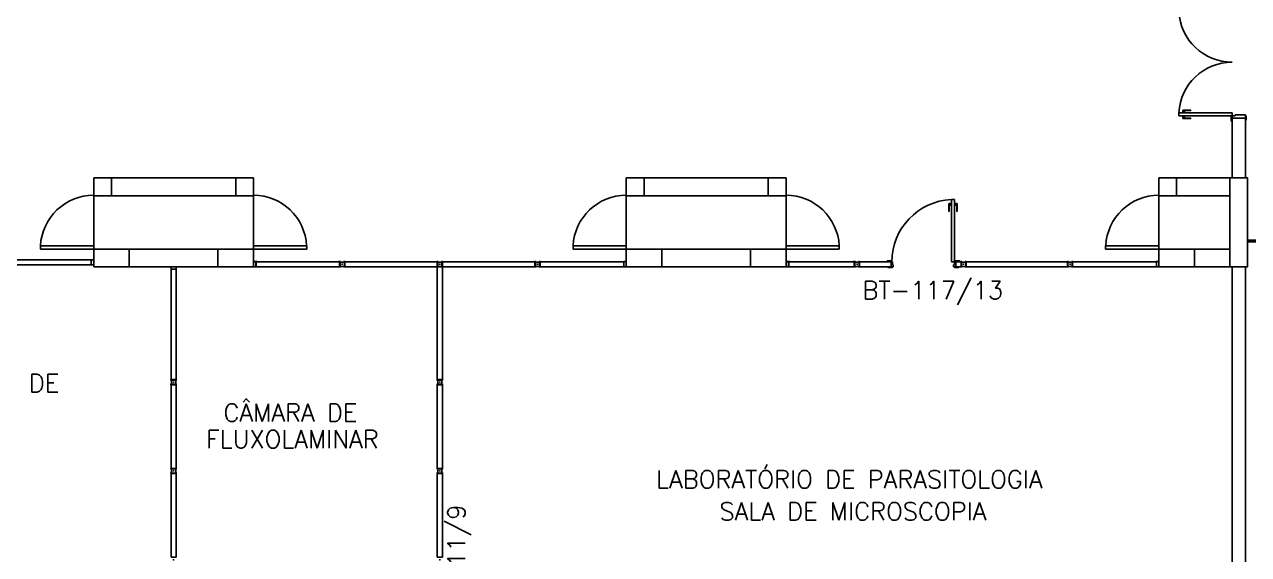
# Model space of a CAD drawing. Header units: millimetres. Extents: x 2069 to 2250, y 1124 to 1284.
# Drawn here: x 2178.63 to 2192.42, y 1195.65 to 1201.62 of the extents above; entities that cross this region are included whole.
import ezdxf

# ---------------------------------------------------------------- set-up
doc = ezdxf.new("R2010")
doc.units = ezdxf.units.MM
for name, color, linetype in [('ALV', 2, 'Continuous'), ('DIV', 2, 'Continuous'), ('DIV2', 2, 'Continuous'), ('ENDEREÇO', 2, 'Continuous'), ('JANELA', 1, 'Continuous'), ('MACANETA', 1, 'Continuous'), ('MARCO', 2, 'Continuous'), ('PILARES', 3, 'Continuous'), ('PORTA', 2, 'Continuous'), ('TEXTO', 2, 'Continuous')]:
    doc.layers.add(name, color=color, linetype=linetype)
doc.styles.add('UNB-100', font='simplex.shx', dxfattribs={"height": 0.2})

# ---------------------------------------------------------------- blocks, each defined once
blk = doc.blocks.new('DIV13')
for p, q in [((-0.029, 1.272), (-0.029, 0.028)), ((-0.029, 1.272), (0.028, 1.272)), ((-0.005, 1.3), (0.005, 1.3)), ((0, 1.305), (0, 1.295)), ((0.028, 1.272), (0.028, 0.028)), ((-0.029, 0.028), (0.028, 0.028)), ((-0.005, 0), (0.005, 0)), ((0.005, 0), (-0.005, 0)), ((0.005, 0), (-0.005, 0)), ((0, 0.005), (0, -0.005)), ((0, 0.005), (0, -0.005)), ((0, 0.005), (0, -0.005))]:
    blk.add_line(p, q)
blk = doc.blocks.new('MTT')
for p, q in [((-0.029, 0.018), (-0.029, 0.029)), ((-0.019, 0.029), (-0.029, 0.029)), ((-0.024, 0.018), (-0.029, 0.018)), ((-0.024, 0.018), (-0.024, -0.019)), ((-0.019, 0.024), (-0.019, 0.029)), ((-0.019, 0.024), (0.018, 0.024)), ((-0.005, 0), (0.005, 0)), ((0, -0.005), (0, 0.005)), ((0.018, 0.024), (0.018, 0.029)), ((0.018, 0.029), (0.029, 0.029)), ((0.024, 0.018), (0.029, 0.018)), ((0.024, 0.018), (0.024, -0.019)), ((0.029, 0.018), (0.029, 0.029)), ((-0.029, -0.019), (-0.024, -0.019)), ((-0.029, -0.019), (-0.029, -0.029)), ((-0.019, -0.029), (-0.029, -0.029)), ((0.018, -0.024), (-0.019, -0.024)), ((-0.019, -0.024), (-0.019, -0.029)), ((0.018, -0.024), (0.018, -0.029)), ((0.018, -0.029), (0.029, -0.029)), ((0.029, -0.019), (0.024, -0.019)), ((0.029, -0.019), (0.029, -0.029))]:
    blk.add_line(p, q)
blk = doc.blocks.new('DIV10')
for p, q in [((-0.0051, 0), (0.0051, 0)), ((0, -0.0051), (0, 0.0051)), ((0.0285, 0.0285), (0.9715, 0.0285)), ((0.0285, -0.0285), (0.0285, 0.0285)), ((0.9715, -0.0285), (0.9715, 0.0285)), ((0.9949, 0), (1.0051, 0)), ((1, -0.0051), (1, 0.0051)), ((0.0285, -0.0285), (0.9715, -0.0285))]:
    blk.add_line(p, q)
blk = doc.blocks.new('PL4')
for p, q in [((0, 0.4), (0.2, 0.4)), ((0, 0), (0, 0.4)), ((0.2, 0.4), (0.2, 0)), ((0.2, 0), (0, 0))]:
    blk.add_line(p, q)
blk = doc.blocks.new('PL')
for p, q in [((0.25, 0.25), (0.25, 0.45)), ((0.25, 0.45), (0.45, 0.45)), ((0.45, 0.45), (0.45, 0.25)), ((0.45, 0.25), (0.25, 0.25))]:
    blk.add_line(p, q)
blk = doc.blocks.new('IMTT')
for p, q in [((-0.005, 0), (0.005, 0)), ((0.029, 0.029), (0, 0.029)), ((0, -0.028), (0, 0.029)), ((0.029, -0.028), (0, -0.028))]:
    blk.add_line(p, q)
blk = doc.blocks.new('DIV8')
for p, q in [((0.005, 0), (-0.005, 0)), ((0, 0.005), (0, -0.005)), ((0.024, 0.019), (0.028, 0.019)), ((0.024, 0.017), (0.024, 0.019)), ((0.024, 0.017), (0.028, 0.017)), ((0.028, 0.03), (0.043, 0.03)), ((0.028, 0.03), (0.028, 0.019)), ((0.028, 0.017), (0.028, -0.016)), ((0.769, 0.028), (0.03, 0.028)), ((0.03, 0.028), (0.03, -0.028)), ((0.043, 0.028), (0.043, 0.03)), ((0.757, 0.028), (0.757, 0.03)), ((0.771, 0.03), (0.757, 0.03)), ((0.769, 0.028), (0.769, -0.028)), ((0.771, 0.03), (0.771, 0.019)), ((0.776, 0.019), (0.771, 0.019)), ((0.771, 0.017), (0.771, -0.016)), ((0.776, 0.017), (0.771, 0.017)), ((0.776, 0.017), (0.776, 0.019)), ((0.805, 0), (0.795, 0)), ((0.8, 0.005), (0.8, -0.005)), ((0.024, -0.016), (0.028, -0.016)), ((0.024, -0.019), (0.024, -0.016)), ((0.024, -0.019), (0.028, -0.019)), ((0.028, -0.019), (0.028, -0.03)), ((0.028, -0.03), (0.043, -0.03)), ((0.769, -0.028), (0.03, -0.028)), ((0.043, -0.03), (0.043, -0.028)), ((0.757, -0.03), (0.757, -0.028)), ((0.771, -0.03), (0.757, -0.03)), ((0.776, -0.016), (0.771, -0.016)), ((0.776, -0.019), (0.771, -0.019)), ((0.771, -0.019), (0.771, -0.03)), ((0.776, -0.019), (0.776, -0.016))]:
    blk.add_line(p, q)
blk = doc.blocks.new('DIV12')
for p, q in [((-0.0051, 0), (0.0051, 0)), ((0, -0.0051), (0, 0.0051)), ((0.0285, 0.0285), (1.1715, 0.0285)), ((0.0285, -0.0285), (0.0285, 0.0285)), ((1.1715, -0.0285), (1.1715, 0.0285)), ((1.1949, 0), (1.2051, 0)), ((1.2, -0.0051), (1.2, 0.0051)), ((0.0285, -0.0285), (1.1715, -0.0285))]:
    blk.add_line(p, q)
blk = doc.blocks.new('DOOR-60')
at = {"layer": 'MACANETA', "color": 1}
for p, q in [((-0.08, -0.555), (-0.08, -0.465)), ((-0.08, -0.465), (-0.075, -0.465)), ((-0.075, -0.555), (-0.075, -0.465)), ((-0.075, -0.535), (-0.053, -0.535)), ((-0.053, -0.528), (-0.05, -0.528)), ((-0.053, -0.563), (-0.053, -0.528)), ((-0.012, -0.528), (-0.015, -0.528)), ((-0.012, -0.563), (-0.012, -0.528)), ((0.01, -0.535), (-0.012, -0.535)), ((0.01, -0.555), (0.01, -0.465)), ((0.015, -0.465), (0.01, -0.465)), ((0.015, -0.555), (0.015, -0.465)), ((-0.08, -0.555), (-0.053, -0.555)), ((-0.053, -0.563), (-0.05, -0.563)), ((-0.012, -0.563), (-0.015, -0.563)), ((0.015, -0.555), (-0.012, -0.555))]:
    blk.add_line(p, q, dxfattribs=at)
at = {"layer": 'PORTA'}
for p, q in [((-0.05, -0.6), (-0.05, 0)), ((-0.015, 0), (-0.05, 0)), ((-0.015, -0.6), (-0.015, 0)), ((-0.05, -0.6), (-0.015, -0.6))]:
    blk.add_line(p, q, dxfattribs=at)
at = {"layer": 'PORTA', "color": 1}
blk.add_arc((-0.02, 0), 0.6, 180, 267.134, dxfattribs=at)
blk = doc.blocks.new('DOOR70')
at = {"layer": 'MACANETA', "color": 1}
for p, q in [((-0.015, -0.565), (-0.01, -0.565)), ((-0.015, -0.655), (-0.015, -0.565)), ((-0.015, -0.655), (0.012, -0.655)), ((-0.01, -0.655), (-0.01, -0.565)), ((-0.01, -0.635), (0.012, -0.635)), ((0.012, -0.663), (0.012, -0.628)), ((0.012, -0.628), (0.015, -0.628)), ((0.012, -0.663), (0.015, -0.663)), ((0.053, -0.628), (0.05, -0.628)), ((0.053, -0.663), (0.05, -0.663)), ((0.053, -0.663), (0.053, -0.628)), ((0.075, -0.635), (0.053, -0.635)), ((0.08, -0.655), (0.053, -0.655)), ((0.08, -0.565), (0.075, -0.565)), ((0.075, -0.655), (0.075, -0.565)), ((0.08, -0.655), (0.08, -0.565))]:
    blk.add_line(p, q, dxfattribs=at)
at = {"layer": 'PORTA'}
for p, q in [((0.015, -0.7), (0.015, 0)), ((0.015, 0), (0.05, 0)), ((0.05, -0.7), (0.05, 0)), ((0.05, -0.7), (0.015, -0.7))]:
    blk.add_line(p, q, dxfattribs=at)
at = {"layer": 'PORTA', "color": 1}
blk.add_arc((0.02, 0), 0.7, 272.4563, 0, dxfattribs=at)

msp = doc.modelspace()

# ---------------------------------------------------------------- linework, layer by layer
at = {"layer": 'ALV'}
for p, q in [((2192.38765, 1200.56539), (2192.23765, 1200.56539)), ((2192.23765, 1200.56539), (2192.23765, 1199.89039)), ((2192.38765, 1200.56539), (2192.38765, 1199.89039)), ((2181.01325, 1199.89039), (2179.61325, 1199.89039)), ((2187.01325, 1199.89039), (2185.61325, 1199.89039)), ((2191.6129, 1199.89039), (2192.2129, 1199.89039)), ((2181.01325, 1199.69039), (2179.61325, 1199.69039)), ((2187.01325, 1199.69039), (2185.61325, 1199.69039)), ((2191.4129, 1199.09039), (2191.4129, 1199.69039)), ((2191.6129, 1199.69039), (2192.2129, 1199.69039)), ((2180.81325, 1199.09039), (2179.81325, 1199.09039)), ((2186.81325, 1199.09039), (2185.81325, 1199.09039)), ((2191.8129, 1199.09039), (2192.2129, 1199.09039)), ((2180.81325, 1198.89039), (2179.81325, 1198.89039)), ((2186.81325, 1198.89039), (2185.81325, 1198.89039)), ((2191.5129, 1198.89039), (2192.2129, 1198.89039)), ((2192.23825, 1198.89039), (2192.23825, 1191.59039)), ((2192.38825, 1198.89039), (2192.38825, 1191.59039))]:
    msp.add_line(p, q, dxfattribs=at)
at = {"layer": 'DIV2'}
for p, q in [((2181.21835, 1198.91889), (2181.20815, 1198.91889)), ((2181.21835, 1198.91889), (2181.20815, 1198.91889)), ((2181.21325, 1198.91379), (2181.21325, 1198.92399)), ((2181.21325, 1198.91379), (2181.21325, 1198.92399)), ((2181.23675, 1198.93739), (2181.23675, 1198.93539)), ((2181.23675, 1198.93739), (2181.24175, 1198.93739)), ((2181.23675, 1198.93739), (2181.23675, 1198.93539)), ((2181.23675, 1198.93739), (2181.24175, 1198.93739)), ((2181.23675, 1198.93539), (2181.24175, 1198.93539)), ((2181.23675, 1198.93539), (2181.24175, 1198.93539)), ((2181.23675, 1198.90239), (2181.23675, 1198.90039)), ((2181.23675, 1198.90239), (2181.24175, 1198.90239)), ((2181.23675, 1198.90239), (2181.23675, 1198.90039)), ((2181.23675, 1198.90239), (2181.24175, 1198.90239)), ((2181.23675, 1198.90039), (2181.24175, 1198.90039)), ((2181.23675, 1198.90039), (2181.24175, 1198.90039)), ((2181.24175, 1198.93739), (2181.24175, 1198.94939)), ((2181.24175, 1198.94939), (2181.25613, 1198.94939)), ((2181.24175, 1198.93739), (2181.24175, 1198.94939)), ((2181.24175, 1198.94939), (2181.25613, 1198.94939)), ((2181.24175, 1198.90239), (2181.24175, 1198.93539)), ((2181.24175, 1198.90239), (2181.24175, 1198.93539)), ((2181.24175, 1198.88839), (2181.24175, 1198.90039)), ((2181.24175, 1198.88839), (2181.24175, 1198.90039)), ((2181.24175, 1198.88839), (2181.25613, 1198.88839)), ((2181.24175, 1198.88839), (2181.25613, 1198.88839)), ((2182.18275, 1198.94739), (2181.24375, 1198.94739)), ((2182.18275, 1198.94739), (2181.24375, 1198.94739)), ((2181.24375, 1198.89039), (2181.24375, 1198.94739)), ((2181.24375, 1198.89039), (2181.24375, 1198.94739)), ((2182.18275, 1198.89039), (2181.24375, 1198.89039)), ((2182.18275, 1198.89039), (2181.24375, 1198.89039)), ((2181.25613, 1198.94939), (2181.25613, 1198.94739)), ((2181.25613, 1198.94939), (2181.25613, 1198.94739)), ((2181.25613, 1198.89039), (2181.25613, 1198.88839)), ((2181.25613, 1198.89039), (2181.25613, 1198.88839)), ((2182.18475, 1198.94939), (2182.17037, 1198.94939)), ((2182.17037, 1198.94939), (2182.17037, 1198.94739)), ((2182.18475, 1198.94939), (2182.17037, 1198.94939)), ((2182.17037, 1198.94939), (2182.17037, 1198.94739)), ((2182.17037, 1198.89039), (2182.17037, 1198.88839)), ((2182.17037, 1198.89039), (2182.17037, 1198.88839)), ((2182.18475, 1198.88839), (2182.17037, 1198.88839)), ((2182.18475, 1198.88839), (2182.17037, 1198.88839)), ((2182.18275, 1198.89039), (2182.18275, 1198.94739)), ((2182.18275, 1198.89039), (2182.18275, 1198.94739)), ((2182.18475, 1198.93739), (2182.18475, 1198.94939)), ((2182.18475, 1198.93739), (2182.18475, 1198.94939)), ((2182.18975, 1198.93739), (2182.18475, 1198.93739)), ((2182.18975, 1198.93739), (2182.18475, 1198.93739)), ((2182.18475, 1198.90239), (2182.18475, 1198.93539)), ((2182.18975, 1198.93539), (2182.18475, 1198.93539)), ((2182.18475, 1198.90239), (2182.18475, 1198.93539)), ((2182.18975, 1198.93539), (2182.18475, 1198.93539)), ((2182.18975, 1198.90239), (2182.18475, 1198.90239)), ((2182.18975, 1198.90239), (2182.18475, 1198.90239)), ((2182.18475, 1198.88839), (2182.18475, 1198.90039)), ((2182.18975, 1198.90039), (2182.18475, 1198.90039)), ((2182.18475, 1198.88839), (2182.18475, 1198.90039)), ((2182.18975, 1198.90039), (2182.18475, 1198.90039)), ((2182.18975, 1198.93739), (2182.18975, 1198.93539)), ((2182.18975, 1198.93739), (2182.18975, 1198.93539)), ((2182.18975, 1198.90239), (2182.18975, 1198.90039)), ((2182.18975, 1198.90239), (2182.18975, 1198.90039)), ((2182.21835, 1198.91889), (2182.20815, 1198.91889)), ((2182.21835, 1198.91889), (2182.20815, 1198.91889)), ((2182.21835, 1198.91889), (2182.20815, 1198.91889)), ((2182.21835, 1198.91889), (2182.20815, 1198.91889)), ((2182.21325, 1198.91379), (2182.21325, 1198.92399)), ((2182.21325, 1198.91379), (2182.21325, 1198.92399)), ((2182.21325, 1198.91379), (2182.21325, 1198.92399)), ((2182.21325, 1198.91379), (2182.21325, 1198.92399)), ((2182.24175, 1198.89039), (2182.24175, 1198.94739)), ((2182.24175, 1198.89039), (2182.24175, 1198.94739)), ((2183.28475, 1198.94739), (2182.24175, 1198.94739)), ((2183.28475, 1198.94739), (2182.24175, 1198.94739)), ((2183.28475, 1198.89039), (2182.24175, 1198.89039)), ((2183.28475, 1198.89039), (2182.24175, 1198.89039)), ((2183.28475, 1198.89039), (2183.28475, 1198.94739)), ((2183.28475, 1198.89039), (2183.28475, 1198.94739)), ((2183.28475, 1197.61889), (2183.28475, 1198.89039)), ((2183.28475, 1198.89039), (2183.34175, 1198.89039)), ((2183.28475, 1198.89039), (2183.34175, 1198.89039)), ((2183.28475, 1197.61889), (2183.28475, 1198.86194)), ((2183.31835, 1198.91889), (2183.30815, 1198.91889)), ((2183.31835, 1198.91889), (2183.30815, 1198.91889)), ((2183.30815, 1198.91889), (2183.31835, 1198.91889)), ((2183.31835, 1198.91889), (2183.30815, 1198.91889)), ((2183.31835, 1198.91889), (2183.30815, 1198.91889)), ((2183.30815, 1198.91889), (2183.31835, 1198.91889)), ((2183.30815, 1198.91889), (2183.31835, 1198.91889)), ((2183.30815, 1198.91889), (2183.31835, 1198.91889)), ((2183.31325, 1198.91379), (2183.31325, 1198.92399)), ((2183.31325, 1198.91379), (2183.31325, 1198.92399)), ((2183.31325, 1198.91379), (2183.31325, 1198.92399)), ((2183.31325, 1198.91379), (2183.31325, 1198.92399)), ((2183.31325, 1198.91379), (2183.31325, 1198.92399)), ((2183.31325, 1198.91379), (2183.31325, 1198.92399)), ((2183.31325, 1198.91379), (2183.31325, 1198.92399)), ((2183.31325, 1198.91379), (2183.31325, 1198.92399)), ((2183.34175, 1198.94739), (2184.38475, 1198.94739)), ((2183.34175, 1198.94739), (2184.38475, 1198.94739)), ((2183.34175, 1198.89039), (2183.34175, 1198.94739)), ((2183.34175, 1198.89039), (2183.34175, 1198.94739)), ((2183.34175, 1197.61889), (2183.34175, 1198.89039)), ((2183.34175, 1198.89039), (2184.38475, 1198.89039)), ((2183.34175, 1198.89039), (2184.38475, 1198.89039)), ((2183.34175, 1197.61889), (2183.34175, 1198.86194)), ((2184.38475, 1198.89039), (2184.38475, 1198.94739)), ((2184.38475, 1198.89039), (2184.38475, 1198.94739)), ((2184.40815, 1198.91889), (2184.41835, 1198.91889)), ((2184.40815, 1198.91889), (2184.41835, 1198.91889)), ((2184.41325, 1198.91379), (2184.41325, 1198.92399)), ((2184.41325, 1198.91379), (2184.41325, 1198.92399)), ((2188.00815, 1198.91889), (2188.01835, 1198.91889)), ((2188.01325, 1198.91379), (2188.01325, 1198.92399)), ((2188.04175, 1198.89039), (2188.04175, 1198.94739)), ((2188.04175, 1198.94739), (2188.39575, 1198.94739)), ((2188.04175, 1198.89039), (2188.39575, 1198.89039)), ((2188.35075, 1198.94739), (2188.35075, 1198.95739)), ((2188.35075, 1198.95739), (2188.40075, 1198.95739)), ((2188.36075, 1198.88039), (2188.36075, 1198.89039)), ((2188.41075, 1198.88039), (2188.36075, 1198.88039)), ((2188.39575, 1198.94739), (2188.39575, 1198.89039)), ((2188.39575, 1198.94739), (2188.40075, 1198.94739)), ((2188.39575, 1198.89039), (2188.41075, 1198.89039)), ((2188.40075, 1198.95739), (2188.40075, 1198.94739)), ((2188.40075, 1198.94739), (2188.41075, 1198.94739)), ((2188.41075, 1198.94739), (2188.41075, 1198.91239)), ((2188.41075, 1198.91239), (2188.42075, 1198.91239)), ((2188.42075, 1198.89039), (2188.41075, 1198.89039)), ((2188.41075, 1198.89039), (2188.41075, 1198.88039)), ((2188.42075, 1198.91239), (2188.42075, 1198.89039)), ((2189.11075, 1198.91239), (2189.10075, 1198.91239)), ((2189.10075, 1198.91239), (2189.10075, 1198.89039)), ((2189.10075, 1198.89039), (2189.11075, 1198.89039)), ((2189.12075, 1198.94739), (2189.11075, 1198.94739)), ((2189.11075, 1198.94739), (2189.11075, 1198.91239)), ((2189.11075, 1198.89039), (2189.11075, 1198.88039)), ((2189.12575, 1198.89039), (2189.11075, 1198.89039)), ((2189.11075, 1198.88039), (2189.16075, 1198.88039)), ((2189.17075, 1198.95739), (2189.12075, 1198.95739)), ((2189.12075, 1198.95739), (2189.12075, 1198.94739)), ((2189.12575, 1198.94739), (2189.12075, 1198.94739)), ((2189.12575, 1198.94739), (2189.18475, 1198.94739)), ((2189.12575, 1198.94739), (2189.12575, 1198.89039)), ((2189.12575, 1198.89039), (2189.18475, 1198.89039)), ((2189.16075, 1198.88039), (2189.16075, 1198.89039)), ((2189.17075, 1198.94739), (2189.17075, 1198.95739)), ((2189.18475, 1198.89039), (2189.18475, 1198.94739)), ((2189.20815, 1198.91889), (2189.21835, 1198.91889)), ((2189.21325, 1198.91379), (2189.21325, 1198.92399)), ((2183.28475, 1197.61889), (2183.34175, 1197.61889)), ((2183.28475, 1197.61889), (2183.34175, 1197.61889)), ((2183.30815, 1197.59039), (2183.31835, 1197.59039)), ((2183.30815, 1197.59039), (2183.31835, 1197.59039)), ((2183.31325, 1197.58529), (2183.31325, 1197.59549)), ((2183.31325, 1197.58529), (2183.31325, 1197.59549))]:
    msp.add_line(p, q, dxfattribs=at)
at = {"layer": 'JANELA'}
for p, q in [((2194.07276, 1199.19039), (2192.41325, 1199.19039)), ((2194.05276, 1199.17039), (2192.41325, 1199.17039))]:
    msp.add_line(p, q, dxfattribs=at)
at = {"layer": 'MARCO'}
for p, q in [((2192.22765, 1200.58037), (2192.23765, 1200.58037)), ((2192.22765, 1200.53037), (2192.22765, 1200.58037)), ((2192.23765, 1200.53037), (2192.22765, 1200.53037)), ((2192.23765, 1200.59037), (2192.27265, 1200.59037)), ((2192.23765, 1200.58037), (2192.23765, 1200.59037)), ((2192.23765, 1200.57537), (2192.23765, 1200.58037)), ((2192.27265, 1200.60037), (2192.38765, 1200.60037)), ((2192.27265, 1200.59037), (2192.27265, 1200.60037)), ((2192.38765, 1200.60037), (2192.38765, 1200.59037)), ((2192.38765, 1200.57537), (2192.38765, 1200.59037)), ((2192.38765, 1200.59037), (2192.39765, 1200.59037)), ((2192.39765, 1200.54037), (2192.38765, 1200.54037)), ((2192.39765, 1200.59037), (2192.39765, 1200.54037))]:
    msp.add_line(p, q, dxfattribs=at)
at = {"layer": 'PILARES'}
msp.add_lwpolyline([(2192.21325, 1199.89039), (2192.21325, 1198.89039), (2192.41325, 1198.89039), (2192.41325, 1199.89039)], close=True, dxfattribs=at)
at = {"layer": 'PORTA', "color": 2}
for p, q in [((2179.41325, 1199.69039), (2179.41325, 1199.09039)), ((2179.41325, 1199.69039), (2179.41325, 1199.09039)), ((2181.21325, 1199.69039), (2181.21325, 1199.09039)), ((2181.21325, 1199.69039), (2181.21325, 1199.09039)), ((2185.41325, 1199.69039), (2185.41325, 1199.09039)), ((2185.41325, 1199.69039), (2185.41325, 1199.09039)), ((2187.21325, 1199.69039), (2187.21325, 1199.09039)), ((2191.41325, 1199.69039), (2191.41325, 1199.09039))]:
    msp.add_line(p, q, dxfattribs=at)
at = {"layer": 'PORTA'}
for p, q in [((2178.81325, 1199.12539), (2179.41325, 1199.12539)), ((2178.81325, 1199.12539), (2179.41325, 1199.12539)), ((2178.81325, 1199.12539), (2178.81325, 1199.09039)), ((2178.81325, 1199.12539), (2178.81325, 1199.09039)), ((2178.81325, 1199.12539), (2178.81325, 1199.09039)), ((2178.81325, 1199.09039), (2179.41325, 1199.09039)), ((2178.81325, 1199.09039), (2179.41325, 1199.09039)), ((2179.41325, 1199.09039), (2179.41325, 1199.12539)), ((2179.41325, 1199.09039), (2179.41325, 1199.12539)), ((2179.41325, 1199.09039), (2179.41325, 1199.12539)), ((2181.81326, 1199.12539), (2181.21325, 1199.12539)), ((2181.81326, 1199.12539), (2181.21325, 1199.12539)), ((2181.21325, 1199.09039), (2181.21325, 1199.12539)), ((2181.21325, 1199.09039), (2181.21325, 1199.12539)), ((2181.21325, 1199.09039), (2181.21325, 1199.12539)), ((2181.81326, 1199.09039), (2181.21325, 1199.09039)), ((2181.81326, 1199.09039), (2181.21325, 1199.09039)), ((2181.81326, 1199.12539), (2181.81326, 1199.09039)), ((2181.81326, 1199.12539), (2181.81326, 1199.09039)), ((2181.81326, 1199.12539), (2181.81326, 1199.09039)), ((2184.81325, 1199.12539), (2184.81325, 1199.09039)), ((2184.81325, 1199.12539), (2184.81325, 1199.09039)), ((2184.81325, 1199.12539), (2185.41325, 1199.12539)), ((2184.81325, 1199.12539), (2184.81325, 1199.09039)), ((2184.81325, 1199.12539), (2185.41325, 1199.12539)), ((2184.81325, 1199.09039), (2185.41325, 1199.09039)), ((2184.81325, 1199.09039), (2185.41325, 1199.09039)), ((2185.41325, 1199.09039), (2185.41325, 1199.12539)), ((2185.41325, 1199.09039), (2185.41325, 1199.12539)), ((2185.41325, 1199.09039), (2185.41325, 1199.12539)), ((2187.81326, 1199.12539), (2187.21325, 1199.12539)), ((2187.21325, 1199.09039), (2187.21325, 1199.12539)), ((2187.81326, 1199.09039), (2187.21325, 1199.09039)), ((2187.81326, 1199.12539), (2187.81326, 1199.09039)), ((2190.81325, 1199.12539), (2191.41325, 1199.12539)), ((2190.81325, 1199.12539), (2190.81325, 1199.09039)), ((2190.81325, 1199.09039), (2191.41325, 1199.09039)), ((2191.41325, 1199.09039), (2191.41325, 1199.12539))]:
    msp.add_line(p, q, dxfattribs=at)
at = {"layer": 'PORTA', "color": 1}
for centre, start, end in [((2179.41325, 1199.09539), 90, 177.134009), ((2179.41325, 1199.09539), 90, 177.134009), ((2181.21325, 1199.09539), 2.865991, 90), ((2181.21325, 1199.09539), 2.865991, 90), ((2185.41325, 1199.09539), 90, 177.134009), ((2185.41325, 1199.09539), 90, 177.134009), ((2187.21325, 1199.09539), 2.865991, 90), ((2191.41325, 1199.09539), 90, 177.134009)]:
    msp.add_arc(centre, 0.60001, start, end, dxfattribs=at)

# ---------------------------------------------------------------- block references
at = {"layer": 'DIV', "rotation": 180.0000000051447}
msp.add_blockref('DOOR70', (2189.12575, 1198.94739), dxfattribs=at)
at = {"layer": 'DIV2', "xscale": -1}
for name, p in [('DIV10', (2179.41325, 1198.93889)), ('IMTT', (2179.41325, 1198.93889)), ('DIV13', (2180.31325, 1197.59039)), ('DIV10', (2185.41325, 1198.91889)), ('IMTT', (2185.41325, 1198.91889)), ('DIV10', (2191.41325, 1198.91889)), ('IMTT', (2191.41325, 1198.91889))]:
    msp.add_blockref(name, p, dxfattribs=at)
at = {"layer": 'DIV2', "rotation": 270}
msp.add_blockref('IMTT', (2180.31325, 1198.89044), dxfattribs=at)
at = {"layer": 'DIV2'}
for name, p in [('IMTT', (2181.21325, 1198.91889)), ('MTT', (2182.21325, 1198.91889)), ('MTT', (2183.31325, 1198.91889)), ('IMTT', (2187.21325, 1198.91889)), ('MTT', (2188.01325, 1198.91889)), ('MTT', (2189.21325, 1198.91889)), ('DIV12', (2189.21325, 1198.91889))]:
    msp.add_blockref(name, p, dxfattribs=at)
at = {"layer": 'DIV2', "xscale": -1}
for name, p, rotation in [('MTT', (2184.41325, 1198.91889), 180), ('DIV8', (2187.21325, 1198.91889), 180), ('MTT', (2190.41325, 1198.91889), 180), ('MTT', (2180.31325, 1197.59039), 180), ('MTT', (2183.31325, 1197.59039), 180), ('MTT', (2183.31325, 1197.59039), 180), ('DIV10', (2180.31325, 1196.59039), 270), ('DIV10', (2183.31325, 1196.59039), 270), ('DIV10', (2183.31325, 1196.59039), 270), ('MTT', (2180.31325, 1196.59039), 180), ('DIV10', (2180.31325, 1195.59039), 270), ('MTT', (2183.31325, 1196.59039), 180), ('MTT', (2183.31325, 1196.59039), 180), ('DIV10', (2183.31325, 1195.59039), 270), ('DIV10', (2183.31325, 1195.59039), 270)]:
    msp.add_blockref(name, p, dxfattribs=dict(at, rotation=rotation))
at = {"layer": 'PILARES', "xscale": -1}
for name, p, rotation in [('PL', (2179.16325, 1200.14039), 180), ('PL', (2185.16325, 1200.14039), 180), ('PL', (2191.16325, 1200.14039), 180), ('PL4', (2179.41325, 1198.89039), 270), ('PL4', (2185.41325, 1198.89039), 270), ('PL4', (2191.41325, 1198.89039), 270)]:
    msp.add_blockref(name, p, dxfattribs=dict(at, rotation=rotation))
at = {"layer": 'PILARES'}
for name, p, rotation in [('PL', (2181.46325, 1200.14039), 180), ('PL', (2187.46325, 1200.14039), 180), ('PL4', (2181.21325, 1198.89039), 90), ('PL4', (2187.21325, 1198.89039), 90)]:
    msp.add_blockref(name, p, dxfattribs=dict(at, rotation=rotation))
at = {"layer": 'PORTA', "xscale": -1, "rotation": 269.9999999974276}
msp.add_blockref('DOOR-60', (2192.23765, 1201.81539), dxfattribs=at)
at = {"layer": 'PORTA', "rotation": 270.0000000025724}
msp.add_blockref('DOOR-60', (2192.23765, 1200.57537), dxfattribs=at)

# ---------------------------------------------------------------- texts
at = {"layer": 'ENDEREÇO', "style": 'UNB-100'}
msp.add_text('BT-117/13', height=0.2, dxfattribs=at).set_placement((2188.07342, 1198.52653))
msp.add_text('BT-111/9', height=0.2, rotation=90, dxfattribs=at).set_placement((2183.60012, 1194.79755))
at = {"layer": 'TEXTO', "style": 'UNB-100'}
for s, p in [('LABORATÓRIO PARA ENSINO DE', (2174.86878, 1197.47943)), ('CÂMARA DE', (2180.87579, 1197.14653)), ('FLUXOLAMINAR', (2180.67921, 1196.84857)), ('LABORATÓRIO DE PARASITOLOGIA', (2185.74992, 1196.39587)), ('SALA DE MICROSCOPIA', (2186.46276, 1196.0351))]:
    msp.add_text(s, height=0.2, dxfattribs=at).set_placement(p)

doc.saveas('drawing.dxf')
